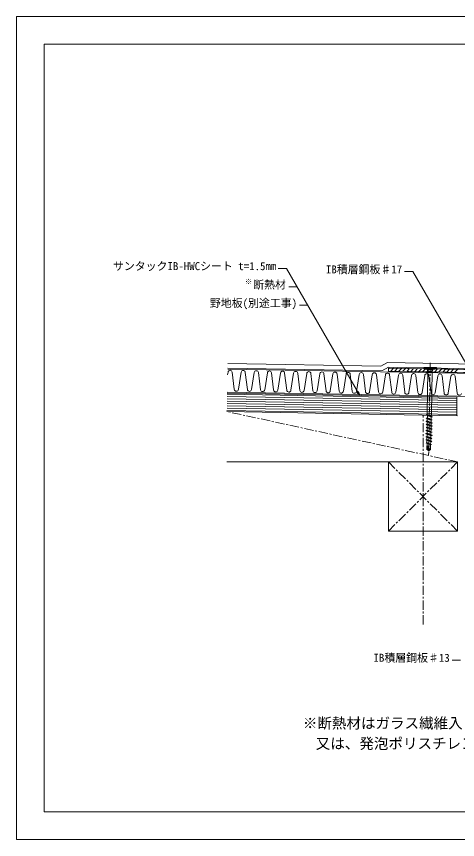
# Model space of a CAD drawing. Units: millimetres, scale not verified. Extents: x -630 to 630, y -446 to 446.
# Drawn here: x -630 to -152, y -446 to 446 of the extents above; entities that cross this region are included whole.
import ezdxf
from ezdxf.enums import TextEntityAlignment as Align

# ---------------------------------------------------------------- set-up
doc = ezdxf.new("R2010")
doc.units = ezdxf.units.MM
doc.header["$LTSCALE"] = 2
doc.linetypes.add('CHAIN1', pattern=[8, 5, -1, 1, -1])
for name, color, linetype, lineweight in [('0-0_躯体', 7, 'Continuous', 9), ('0-1_野地板', 2, 'Continuous', 9), ('0-3_中心線', 7, 'CHAIN1', 9), ('0-4_輪郭線', 2, 'Continuous', 9), ('0-5_図面枠', 7, 'Continuous', 9), ('0-6_文字', 5, 'Continuous', 9), ('0-A_断熱材', 4, 'Continuous', 9), ('0-B_IBｼｰﾄ', 7, 'Continuous', 9), ('0-D_部材(積層鋼板)', 4, 'Continuous', 9), ('0-E_寸法線', 7, 'Continuous', 9), ('0-F_部材(ﾋﾞｽ類)', 7, 'Continuous', 9)]:
    doc.layers.add(name, color=color, linetype=linetype, lineweight=lineweight)
doc.styles.add('ＭＳ ゴシック', font='')
doc.styles.get('ＭＳ ゴシック').set_extended_font_data('MS Gothic')

msp = doc.modelspace()

# ---------------------------------------------------------------- linework, layer by layer
at = {"layer": '0-0_躯体'}
for p, q in [((-151.92, 13.32), (-401.88, 17.814)), ((-151.92, -36.688), (-401.92, -36.688))]:
    msp.add_line(p, q, dxfattribs=at)
msp.add_lwpolyline([(-152.92, 13.338), (-152.92, 33.341), (-401.521, 37.81)], dxfattribs=at)
msp.add_lwpolyline([(-151.92, -111.688), (-226.92, -111.688), (-226.92, -36.688), (-151.92, -36.688)], close=True, dxfattribs=at)
at = {"layer": '0-1_野地板'}
for p, q in [((-152.92, 32.091), (-401.543, 36.561)), ((-152.92, 24.589), (-401.678, 29.062)), ((-152.92, 27.09), (-401.633, 31.561)), ((-152.92, 29.59), (-401.588, 34.061)), ((-152.92, 14.588), (-401.858, 19.063)), ((-152.92, 17.088), (-401.813, 21.563)), ((-152.92, 19.589), (-401.768, 24.063)), ((-152.92, 22.089), (-401.723, 26.562))]:
    msp.add_line(p, q, dxfattribs=at)
at = {"layer": '0-3_中心線'}
for p, q in [((-181.568, 70.529), (-183.365, -29.455)), ((-151.92, -36.688), (-401.88, 17.814)), ((-189.42, -212.68), (-189.42, 13.994)), ((-151.92, -36.688), (-226.92, -111.688)), ((-151.92, -111.688), (-226.92, -36.688))]:
    msp.add_line(p, q, dxfattribs=at)
at = {"layer": '0-4_輪郭線'}
msp.add_lwpolyline([(600, 415.5), (-600, 415.5), (-600, -415.5), (600, -415.5)], close=True, dxfattribs=at)
at = {"layer": '0-5_図面枠'}
msp.add_lwpolyline([(630, -445.5), (630, 445.5), (-630, 445.5), (-630, -445.5)], close=True, dxfattribs=at)
at = {"layer": '0-A_断熱材', "color": 7}
for p, q in [((-131.92, 58.968), (-401.053, 63.806)), ((-131.92, 33.963), (-401.503, 38.81))]:
    msp.add_line(p, q, dxfattribs=at)
at = {"layer": '0-A_断熱材'}
for p, q in [((-400.715, 60.534), (-401.162, 57.726)), ((-396.209, 60.453), (-393.941, 41.94)), ((-386.502, 60.318), (-389.435, 41.859)), ((-381.997, 60.197), (-379.729, 41.685)), ((-372.291, 60.023), (-375.223, 41.604)), ((-367.784, 59.942), (-365.516, 41.429)), ((-358.078, 59.767), (-361.01, 41.348)), ((-353.572, 59.686), (-351.304, 41.174)), ((-343.866, 59.512), (-346.798, 41.093)), ((-339.36, 59.431), (-337.091, 40.918)), ((-329.653, 59.256), (-332.585, 40.837)), ((-325.147, 59.175), (-322.879, 40.663)), ((-315.441, 59.001), (-318.373, 40.582)), ((-310.935, 58.92), (-308.667, 40.407)), ((-301.228, 58.745), (-304.16, 40.326)), ((-296.722, 58.664), (-294.454, 40.152)), ((-287.016, 58.49), (-289.948, 40.071)), ((-282.51, 58.409), (-280.242, 39.896)), ((-272.803, 58.234), (-275.736, 39.815)), ((-268.297, 58.153), (-266.029, 39.641)), ((-258.591, 57.979), (-261.523, 39.56)), ((-254.085, 57.898), (-251.817, 39.385)), ((-244.379, 57.723), (-247.311, 39.304)), ((-239.872, 57.642), (-237.604, 39.13)), ((-230.166, 57.468), (-233.098, 39.049)), ((-225.66, 57.387), (-223.392, 38.874)), ((-215.954, 57.212), (-218.886, 38.793)), ((-211.448, 57.131), (-209.18, 38.619)), ((-201.741, 56.957), (-204.673, 38.538)), ((-197.235, 56.876), (-194.967, 38.363)), ((-187.529, 56.701), (-190.461, 38.282)), ((-183.023, 56.62), (-180.755, 38.108)), ((-173.316, 56.446), (-176.248, 38.027)), ((-168.81, 56.365), (-166.542, 37.852)), ((-159.104, 56.19), (-162.036, 37.771)), ((-154.598, 56.109), (-152.33, 37.597))]:
    msp.add_line(p, q, dxfattribs=at)
for centre, start, end in [((-398.466, 60.282), 4.32135, 173.61865), ((-384.254, 60.027), 4.32135, 173.61865), ((-370.041, 59.771), 4.32135, 173.61865), ((-355.829, 59.516), 4.32135, 173.61865), ((-341.616, 59.26), 4.32135, 173.61865), ((-327.404, 59.005), 4.32135, 173.61865), ((-313.192, 58.749), 4.32135, 173.61865), ((-298.979, 58.494), 4.32135, 173.61865), ((-284.767, 58.238), 4.32135, 173.61865), ((-270.554, 57.983), 4.32135, 173.61865), ((-256.342, 57.727), 4.32135, 173.61865), ((-242.129, 57.472), 4.32135, 173.61865), ((-227.917, 57.216), 4.32135, 173.61865), ((-213.704, 56.961), 4.32135, 173.61865), ((-199.492, 56.705), 4.32135, 173.61865), ((-185.28, 56.45), 4.32135, 173.61865), ((-171.067, 56.194), 4.32135, 173.61865), ((-156.855, 55.939), 4.32135, 173.61865), ((-391.684, 42.111), 184.32135, 353.61865), ((-377.472, 41.856), 184.32135, 353.61865), ((-363.259, 41.6), 184.32135, 353.61865), ((-349.047, 41.344), 184.32135, 353.61865), ((-334.835, 41.089), 184.32135, 353.61865), ((-320.622, 40.833), 184.32135, 353.61865), ((-306.41, 40.578), 184.32135, 353.61865), ((-292.197, 40.322), 184.32135, 353.61865), ((-277.985, 40.067), 184.32135, 353.61865), ((-263.772, 39.811), 184.32135, 353.61865), ((-249.56, 39.556), 184.32135, 353.61865), ((-235.348, 39.3), 184.32135, 353.61865), ((-221.135, 39.045), 184.32135, 353.61865), ((-206.923, 38.789), 184.32135, 353.61865), ((-192.71, 38.534), 184.32135, 353.61865), ((-178.498, 38.278), 184.32135, 353.61865), ((-164.285, 38.023), 184.32135, 353.61865), ((-150.073, 37.767), 184.32135, 353.61865)]:
    msp.add_arc(centre, 2.263, start, end, dxfattribs=at)
at = {"layer": '0-B_IBｼｰﾄ'}
for p, q in [((-233.95, 61.802), (-401.035, 64.806)), ((-235.199, 66.825), (-400.945, 69.805)), ((-227.909, 70.862), (-235.199, 66.825)), ((-226.659, 65.838), (-233.95, 61.802)), ((-227.909, 70.862), (-104.101, 68.636)), ((-226.659, 65.838), (-104.191, 63.636))]:
    msp.add_line(p, q, dxfattribs=at)
at = {"layer": '0-D_部材(積層鋼板)'}
for p, q in [((-226.694, 63.877), (-225.783, 64.822)), ((-224.45, 61.631), (-221.446, 64.744)), ((-220.113, 61.553), (-217.11, 64.666)), ((-215.777, 61.475), (-212.774, 64.589)), ((-211.441, 61.397), (-208.437, 64.511)), ((-207.104, 61.319), (-204.101, 64.433)), ((-202.768, 61.241), (-199.765, 64.355)), ((-198.432, 61.163), (-195.428, 64.277)), ((-194.095, 61.086), (-191.092, 64.199)), ((-189.759, 61.008), (-186.756, 64.121)), ((-185.423, 60.93), (-182.419, 64.043)), ((-181.086, 60.852), (-178.083, 63.965)), ((-176.75, 60.774), (-173.747, 63.887)), ((-172.414, 60.696), (-169.41, 63.809)), ((-168.077, 60.618), (-165.074, 63.731)), ((-163.741, 60.54), (-160.738, 63.653)), ((-159.405, 60.462), (-156.401, 63.575)), ((-155.068, 60.384), (-152.065, 63.497))]:
    msp.add_line(p, q, dxfattribs=at)
msp.add_lwpolyline([(-226.734, 61.672), (-226.677, 64.838), (-181.684, 64.03), (-181.741, 60.863)], close=True, dxfattribs=at)
at = {"layer": '0-D_部材(積層鋼板)', "color": 7}
msp.add_lwpolyline([(-104.97, 59.483), (-226.734, 61.672), (-226.677, 64.838), (-104.209, 62.637)], dxfattribs=at)
at = {"layer": '0-D_部材(積層鋼板)'}
msp.add_lwpolyline([(-104.97, 59.483), (-181.741, 60.863), (-181.684, 64.03), (-104.209, 62.637)], dxfattribs=at)
at = {"layer": '0-E_寸法線'}
for p, q in [((-200.333, 169.273), (-209.333, 169.273)), ((-139.129, 63.264), (-200.333, 169.273)), ((-325.908, 152.811), (-334.908, 152.811)), ((-314.36, 132.81), (-323.36, 132.81)), ((-148.777, -251.148), (-157.777, -251.148))]:
    msp.add_line(p, q, dxfattribs=at)
for points in [[(-258.024, 35.231), (-337.456, 172.812), (-346.456, 172.812)], [(-261.206, 38.413), (-258.024, 35.231), (-259.188, 39.577)]]:
    msp.add_lwpolyline(points, dxfattribs=at)
at = {"layer": '0-F_部材(ﾋﾞｽ類)'}
for p, q in [((-188.683, 64.155), (-188.665, 65.155)), ((-188.683, 64.155), (-174.686, 63.904)), ((-185.048, 63.29), (-188.683, 64.155)), ((-188.156, 65.646), (-175.159, 65.412)), ((-185.048, 63.29), (-178.349, 63.169)), ((-185.048, 63.29), (-184.093, 61.372)), ((-178.349, 63.169), (-179.373, 61.288)), ((-178.349, 63.169), (-174.686, 63.904)), ((-174.686, 63.904), (-174.668, 64.904)), ((-184.093, 61.372), (-184.916, 15.58)), ((-184.093, 61.372), (-179.373, 61.288)), ((-179.373, 61.288), (-180.197, 15.495)), ((-185.997, 10.538), (-184.755, 10.061)), ((-185.997, 10.538), (-179.328, 8.748)), ((-185.995, 10.638), (-184.737, 11.071)), ((-185.506, 13.712), (-185.36, 14.176)), ((-185.506, 13.712), (-184.736, 13.416)), ((-185.506, 13.712), (-179.268, 12.088)), ((-185.36, 14.176), (-184.752, 14.384)), ((-185.36, 14.176), (-179.266, 12.188)), ((-184.916, 15.58), (-180.197, 15.495)), ((-184.755, 10.061), (-184.797, 7.731)), ((-184.773, 15.577), (-184.752, 14.384)), ((-184.755, 10.061), (-180.586, 8.316)), ((-184.752, 14.384), (-180.49, 12.658)), ((-184.716, 12.236), (-184.737, 11.071)), ((-184.737, 11.071), (-180.568, 9.326)), ((-184.716, 12.236), (-184.736, 13.416)), ((-184.736, 13.416), (-180.526, 11.655)), ((-181.591, 15.52), (-180.365, 15.029)), ((-181.17, 15.512), (-180.094, 15.123)), ((-180.526, 11.655), (-180.568, 9.326)), ((-179.326, 8.848), (-180.568, 9.326)), ((-179.268, 12.088), (-180.526, 11.655)), ((-180.365, 15.029), (-180.49, 12.658)), ((-179.266, 12.188), (-180.49, 12.658)), ((-180.094, 15.123), (-180.365, 15.029)), ((-180.094, 15.123), (-180.197, 15.495)), ((-179.268, 12.088), (-179.266, 12.188)), ((-186.177, 0.52), (-184.935, 0.043)), ((-186.177, 0.52), (-179.508, -1.27)), ((-186.175, 0.62), (-184.917, 1.052)), ((-186.117, 3.86), (-184.875, 3.382)), ((-186.117, 3.86), (-179.448, 2.069)), ((-186.115, 3.959), (-184.857, 4.392)), ((-186.057, 7.199), (-184.815, 6.722)), ((-186.057, 7.199), (-179.388, 5.409)), ((-186.055, 7.299), (-184.797, 7.731)), ((-184.935, 0.043), (-184.977, -2.287)), ((-184.935, 0.043), (-180.766, -1.703)), ((-184.875, 3.382), (-184.917, 1.052)), ((-184.917, 1.052), (-180.748, -0.693)), ((-184.875, 3.382), (-180.706, 1.637)), ((-184.815, 6.722), (-184.857, 4.392)), ((-184.857, 4.392), (-180.688, 2.647)), ((-184.815, 6.722), (-180.646, 4.976)), ((-184.797, 7.731), (-180.628, 5.986)), ((-180.706, 1.637), (-180.748, -0.693)), ((-179.448, 2.069), (-180.706, 1.637)), ((-180.646, 4.976), (-180.688, 2.647)), ((-179.446, 2.169), (-180.688, 2.647)), ((-179.388, 5.409), (-180.646, 4.976)), ((-180.586, 8.316), (-180.628, 5.986)), ((-179.386, 5.509), (-180.628, 5.986)), ((-179.328, 8.748), (-180.586, 8.316)), ((-179.448, 2.069), (-179.446, 2.169)), ((-179.388, 5.409), (-179.386, 5.509)), ((-179.328, 8.748), (-179.326, 8.848)), ((-186.297, -6.159), (-185.055, -6.636)), ((-186.297, -6.159), (-179.628, -7.949)), ((-186.295, -6.059), (-185.037, -5.626)), ((-186.237, -2.819), (-184.995, -3.297)), ((-186.237, -2.819), (-179.568, -4.61)), ((-186.235, -2.719), (-184.977, -2.287)), ((-185.055, -6.636), (-185.097, -8.966)), ((-185.055, -6.636), (-180.886, -8.381)), ((-184.995, -3.297), (-185.037, -5.626)), ((-185.037, -5.626), (-180.868, -7.372)), ((-184.995, -3.297), (-180.826, -5.042)), ((-184.977, -2.287), (-180.808, -4.032)), ((-180.886, -8.381), (-180.928, -10.711)), ((-179.628, -7.949), (-180.886, -8.381)), ((-180.826, -5.042), (-180.868, -7.372)), ((-179.626, -7.849), (-180.868, -7.372)), ((-179.568, -4.61), (-180.826, -5.042)), ((-180.766, -1.703), (-180.808, -4.032)), ((-179.566, -4.51), (-180.808, -4.032)), ((-179.508, -1.27), (-180.766, -1.703)), ((-179.506, -1.17), (-180.748, -0.693)), ((-179.628, -7.949), (-179.626, -7.849)), ((-179.568, -4.61), (-179.566, -4.51)), ((-179.508, -1.27), (-179.506, -1.17)), ((-186.417, -12.838), (-185.175, -13.315)), ((-186.417, -12.838), (-179.748, -14.628)), ((-186.415, -12.738), (-185.157, -12.305)), ((-186.357, -9.498), (-185.115, -9.976)), ((-186.357, -9.498), (-179.688, -11.288)), ((-186.355, -9.398), (-185.097, -8.966)), ((-186.172, -16.183), (-185.077, -16.604)), ((-186.172, -16.183), (-180.408, -17.957)), ((-186.17, -16.083), (-185.176, -15.741)), ((-185.175, -13.315), (-185.213, -15.42)), ((-185.213, -15.42), (-185.176, -15.741)), ((-185.176, -15.741), (-181.319, -17.506)), ((-185.175, -13.315), (-181.006, -15.06)), ((-185.115, -9.976), (-185.157, -12.305)), ((-185.157, -12.305), (-180.988, -14.051)), ((-185.115, -9.976), (-180.946, -11.721)), ((-185.097, -8.966), (-180.928, -10.711)), ((-185.077, -16.604), (-184.867, -18.427)), ((-185.077, -16.604), (-181.441, -18.312)), ((-181.014, -15.495), (-181.319, -17.506)), ((-180.406, -17.857), (-181.319, -17.506)), ((-181.014, -15.495), (-181.006, -15.06)), ((-179.748, -14.628), (-181.006, -15.06)), ((-180.946, -11.721), (-180.988, -14.051)), ((-179.746, -14.528), (-180.988, -14.051)), ((-179.688, -11.288), (-180.946, -11.721)), ((-179.686, -11.189), (-180.928, -10.711)), ((-179.748, -14.628), (-179.746, -14.528)), ((-179.688, -11.288), (-179.686, -11.189)), ((-185.175, -19.421), (-185.243, -23.2)), ((-184.738, -22.949), (-185.243, -23.2)), ((-185.243, -23.2), (-183.635, -24.37)), ((-181.196, -19.493), (-185.175, -19.421)), ((-184.867, -18.427), (-184.885, -19.426)), ((-184.738, -22.949), (-184.675, -19.43)), ((-184.738, -22.949), (-183.355, -23.955)), ((-184.519, -21.853), (-184.475, -19.434)), ((-183.355, -23.955), (-184.519, -21.853)), ((-183.355, -23.955), (-183.635, -24.37)), ((-183.43, -22.518), (-183.375, -19.454)), ((-183.185, -22.961), (-183.43, -22.518)), ((-183.098, -23.932), (-183.275, -24.456)), ((-183.275, -24.456), (-182.913, -24.383)), ((-181.264, -23.271), (-182.913, -24.383)), ((-182.37, -23.052), (-182.485, -23.13)), ((-181.842, -22.081), (-181.796, -19.482)), ((-181.468, -18.488), (-181.486, -19.488)), ((-181.441, -18.312), (-181.468, -18.488)), ((-180.408, -17.957), (-181.441, -18.312)), ((-181.404, -23.136), (-181.264, -23.271)), ((-181.264, -23.271), (-181.196, -19.493)), ((-180.408, -17.957), (-180.406, -17.857))]:
    msp.add_line(p, q, dxfattribs=at)
for points in [[(-185.997, 10.538), (-185.995, 10.638), (-179.326, 8.848)], [(-186.177, 0.52), (-186.175, 0.62), (-179.506, -1.17)], [(-186.117, 3.86), (-186.115, 3.959), (-179.446, 2.169)], [(-186.057, 7.199), (-186.055, 7.299), (-179.386, 5.509)], [(-186.297, -6.159), (-186.295, -6.059), (-179.626, -7.849)], [(-186.237, -2.819), (-186.235, -2.719), (-179.566, -4.51)], [(-186.417, -12.838), (-186.415, -12.738), (-179.746, -14.528)], [(-186.357, -9.498), (-186.355, -9.398), (-179.686, -11.189)], [(-186.172, -16.183), (-186.17, -16.083), (-180.406, -17.857)], [(-183.355, -23.955), (-183.275, -24.456), (-183.635, -24.37)]]:
    msp.add_lwpolyline(points, dxfattribs=at)
for centre, radius, start, end in [((-188.165, 65.146), 0.5, 88.97, 178.97), ((-175.168, 64.913), 0.5, 358.97, 88.97), ((-182.758, -22.725), 0.488, 208.97, 303.97), ((-184.24, -23.545), 1.206, 341.29771, 28.97), ((-181.604, -24.438), 1.577, 123.97, 161.29771), ((-183.039, -22.06), 1.197, 303.97, 358.97), ((-181.939, -23.692), 0.772, 46.12433, 123.97), ((-180.415, -22.107), 1.428, 178.97, 226.12433)]:
    msp.add_arc(centre, radius, start, end, dxfattribs=at)

# ---------------------------------------------------------------- texts
at = {"layer": '0-6_文字', "color": 7, "style": 'ＭＳ ゴシック'}
for s, height, p in [('サンタックIB-HWCシート t=1.5㎜', 8.666, (-525.427, 168.268)), ('IB積層鋼板♯17', 8.666, (-294.669, 164.729)), ('※', 5.777, (-382.516, 153.822)), ('断熱材', 8.666, (-373.427, 148.267)), ('野地板(別途工事)', 8.666, (-420.401, 128.265)), ('IB積層鋼板♯13', 8.666, (-243.113, -255.692)), ('※断熱材はガラス繊維入りポリイソシアヌレートフォーム板(20～150㎜)', 11.54, (-319.618, -328.735)), ('又は、発泡ポリスチレン(25～150㎜)の上にガラスクロスシートを敷くこと。', 11.54, (-305.618, -350.735))]:
    msp.add_text(s, height=height, dxfattribs=at).set_placement(p, align=Align.BOTTOM_LEFT)

doc.saveas('drawing.dxf')
